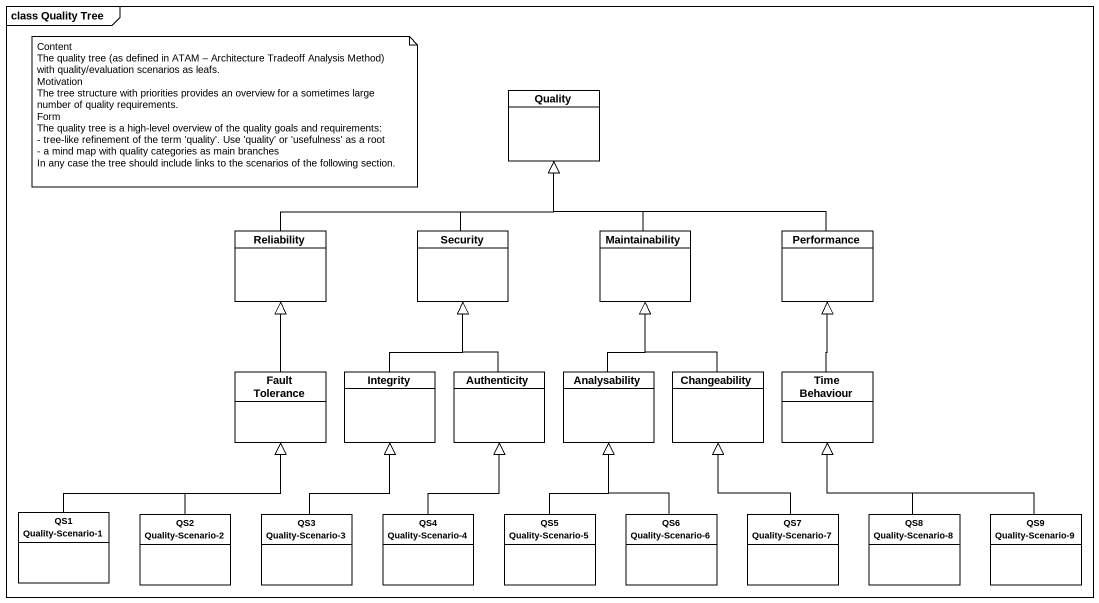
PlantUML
@startuml
mainframe class Quality Tree
hide circle
hide empty members
class Quality
class Reliability
class Security
class Maintainability
class Performance
class "Fault Tolerance" as Fault_Tolerance
class Integrity
class Authenticity
class Analysability
class Changeability
class "Time Behaviour" as Time_Behaviour
class "QS1 Quality-Scenario-1" as QS1_Quality_Scenario_1
class "QS2 Quality-Scenario-2" as QS2_Quality_Scenario_2
class "QS3 Quality-Scenario-3" as QS3_Quality_Scenario_3
class "QS4 Quality-Scenario-4" as QS4_Quality_Scenario_4
class "QS5 Quality-Scenario-5" as QS5_Quality_Scenario_5
class "QS6 Quality-Scenario-6" as QS6_Quality_Scenario_6
class "QS7 Quality-Scenario-7" as QS7_Quality_Scenario_7
class "QS8 Quality-Scenario-8" as QS8_Quality_Scenario_8
class "QS9 Quality-Scenario-9" as QS9_Quality_Scenario_9
Reliability -right-|> Quality
Security -up-|> Quality
Maintainability -up-|> Quality
Performance -left-|> Quality
Fault_Tolerance -up-|> Reliability
Integrity -up-|> Security
Authenticity -up-|> Security
Analysability -up-|> Maintainability
Changeability -up-|> Maintainability
Time_Behaviour -up-|> Performance
QS1_Quality_Scenario_1 -up-|> Fault_Tolerance
QS2_Quality_Scenario_2 -up-|> Fault_Tolerance
QS3_Quality_Scenario_3 -up-|> Integrity
QS4_Quality_Scenario_4 -up-|> Authenticity
QS5_Quality_Scenario_5 -up-|> Analysability
QS6_Quality_Scenario_6 -up-|> Analysability
QS7_Quality_Scenario_7 -up-|> Changeability
QS8_Quality_Scenario_8 -up-|> Time_Behaviour
QS9_Quality_Scenario_9 -up-|> Time_Behaviour
note as N1
  Content
  The quality tree (as defined in ATAM – Architecture Tradeoff Analysis Method) with quality/evaluation scenarios as leafs.
  Motivation
  The tree structure with priorities provides an overview for a sometimes large number of quality requirements.
  Form
  The quality tree is a high-level overview of the quality goals and requirements:
  - tree-like refinement of the term 'quality'. Use 'quality' or 'usefulness' as a root
  - a mind map with quality categories as main branches
  In any case the tree should include links to the scenarios of the following section.
end note
@enduml
